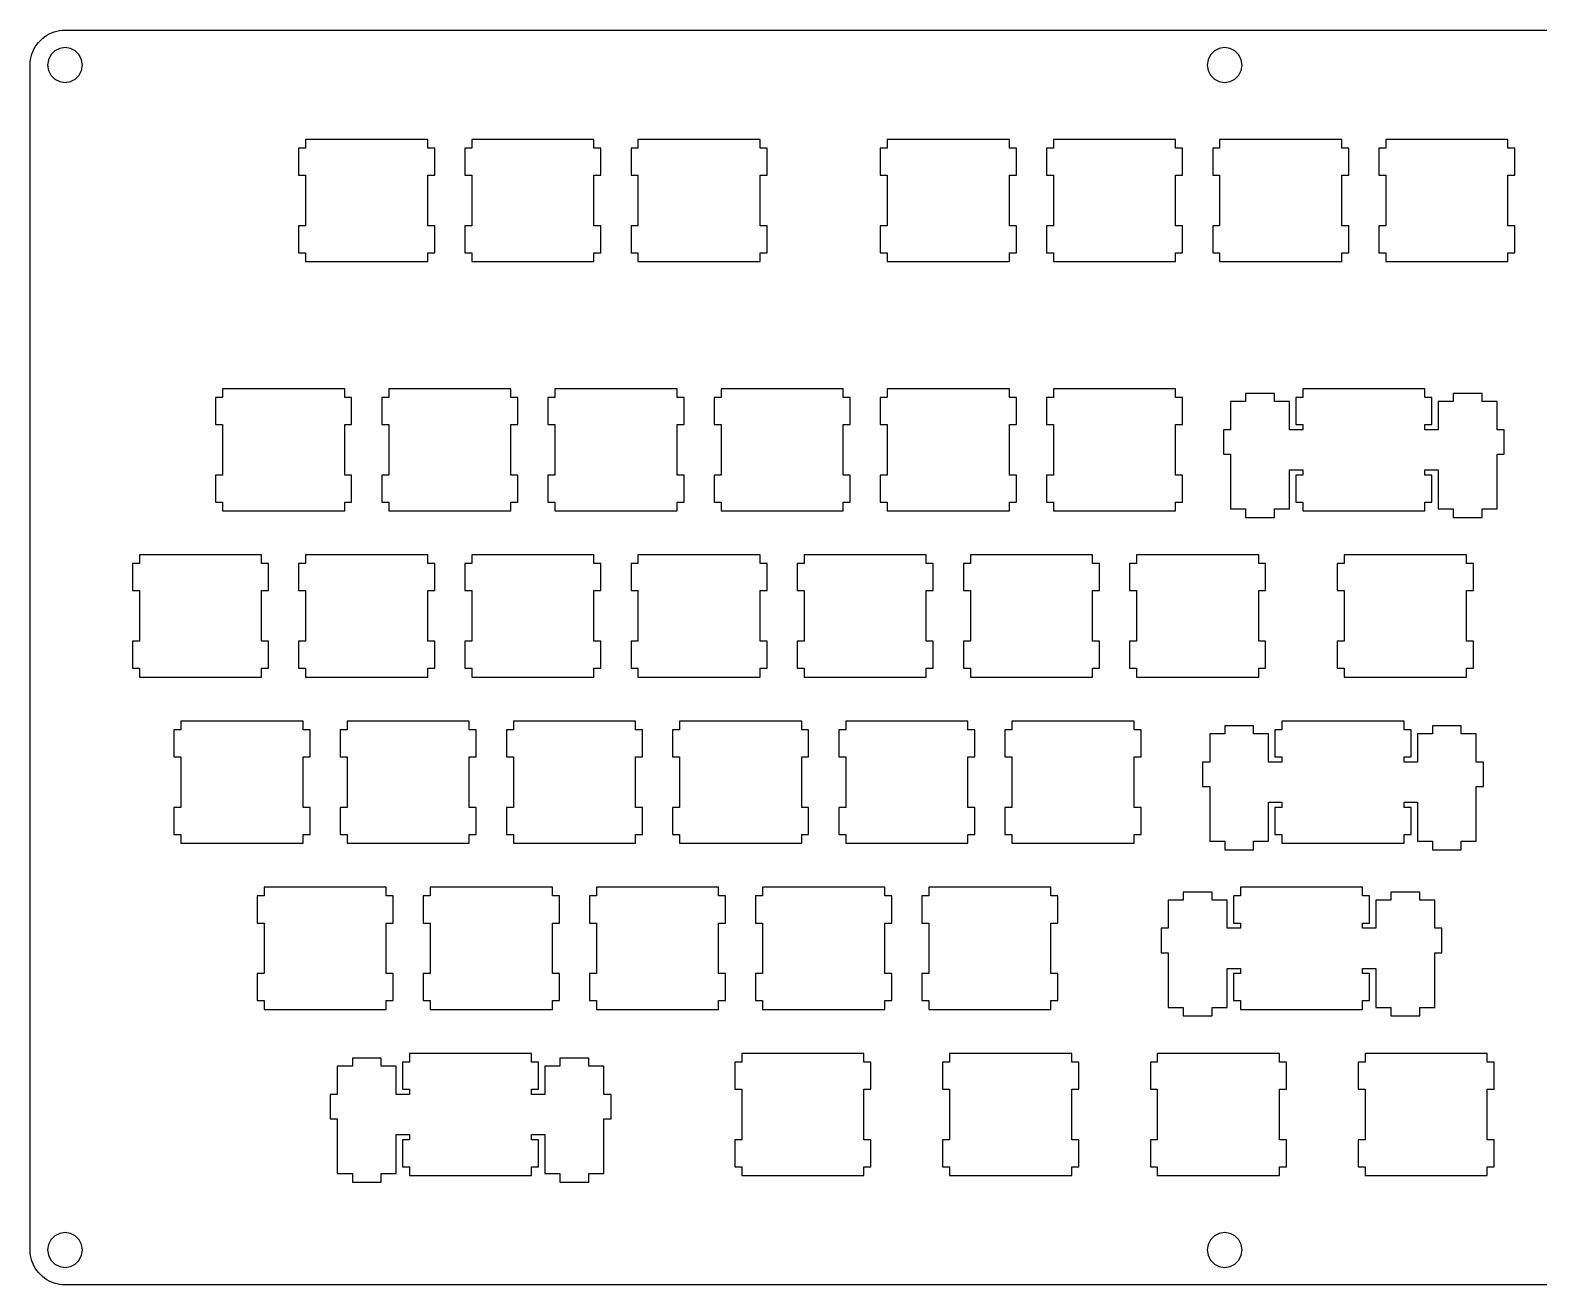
# Model space of a CAD drawing. Extents: x 0 to 274, y 0 to 144.
# Drawn here: x 0.1 to 173, y 0.4 to 144.2 of the extents above; entities that cross this region are included whole.
import ezdxf

# ---------------------------------------------------------------- set-up
doc = ezdxf.new("R2010")
doc.units = 0
doc.layers.get('0').update_dxf_attribs({"linetype": 'CONTINUOUS'})

msp = doc.modelspace()

# ---------------------------------------------------------------- linework, layer by layer
at = {"color": 0}
for p, q in [((1.74322, 143.427), (2.00504, 143.601)), ((2.00504, 143.601), (2.27928, 143.756)), ((2.27928, 143.756), (2.56453, 143.886)), ((2.56453, 143.886), (2.85805, 143.995)), ((2.85805, 143.995), (3.16122, 144.081)), ((3.16122, 144.081), (3.4699, 144.141)), ((3.4699, 144.141), (3.78135, 144.179)), ((3.78135, 144.179), (4.09554, 144.191)), ((4.09554, 144.191), (269.933, 144.191)), ((0.39963, 141.721), (0.53055, 142.007)), ((0.53055, 142.007), (0.68489, 142.281)), ((0.68489, 142.281), (0.85852, 142.543)), ((0.85852, 142.543), (1.05282, 142.788)), ((1.05282, 142.788), (1.26642, 143.02)), ((1.26642, 143.02), (1.49793, 143.233)), ((1.49793, 143.233), (1.74322, 143.427)), ((2.92006, 141.81), (2.47633, 141.366)), ((3.47679, 142.094), (2.92006, 141.81)), ((4.09554, 142.19), (3.47679, 142.094)), ((4.7129, 142.094), (4.09554, 142.19)), ((5.27099, 141.81), (4.7129, 142.094)), ((5.71334, 141.366), (5.27099, 141.81)), ((135.839, 141.81), (135.396, 141.366)), ((136.397, 142.094), (135.839, 141.81)), ((137.014, 142.19), (136.397, 142.094)), ((137.633, 142.094), (137.014, 142.19)), ((138.19, 141.81), (137.633, 142.094)), ((138.632, 141.366), (138.19, 141.81)), ((0.09508, 140.191), (0.10749, 140.505)), ((0.09508, 4.36425), (0.09508, 140.191)), ((0.10749, 140.505), (0.14469, 140.816)), ((0.14469, 140.816), (0.20533, 141.125)), ((0.20533, 141.125), (0.29077, 141.428)), ((0.29077, 141.428), (0.39963, 141.721)), ((2.19246, 140.809), (2.09462, 140.191)), ((2.09462, 140.191), (2.19246, 139.573)), ((2.47633, 141.366), (2.19246, 140.809)), ((5.99722, 140.809), (5.71334, 141.366)), ((6.09505, 140.191), (5.99722, 140.809)), ((5.99722, 139.573), (6.09505, 140.191)), ((135.112, 140.809), (135.015, 140.191)), ((135.015, 140.191), (135.112, 139.573)), ((135.396, 141.366), (135.112, 140.809)), ((138.916, 140.809), (138.632, 141.366)), ((139.015, 140.191), (138.916, 140.809)), ((138.916, 139.573), (139.015, 140.191)), ((2.19246, 139.573), (2.47633, 139.015)), ((2.47633, 139.015), (2.92006, 138.573)), ((2.92006, 138.573), (3.47679, 138.289)), ((4.7129, 138.289), (5.27099, 138.573)), ((5.27099, 138.573), (5.71334, 139.015)), ((5.71334, 139.015), (5.99722, 139.573)), ((135.112, 139.573), (135.396, 139.015)), ((135.396, 139.015), (135.839, 138.573)), ((135.839, 138.573), (136.397, 138.289)), ((137.633, 138.289), (138.19, 138.573)), ((138.19, 138.573), (138.632, 139.015)), ((138.632, 139.015), (138.916, 139.573)), ((3.47679, 138.289), (4.09554, 138.191)), ((4.09554, 138.191), (4.7129, 138.289)), ((136.397, 138.289), (137.014, 138.191)), ((137.014, 138.191), (137.633, 138.289)), ((31.6701, 131.666), (31.6701, 130.666)), ((45.671, 131.666), (31.6701, 131.666)), ((45.671, 130.666), (45.671, 131.666)), ((50.7199, 131.666), (50.7199, 130.666)), ((64.721, 131.666), (50.7199, 131.666)), ((64.721, 130.666), (64.721, 131.666)), ((69.7699, 131.666), (69.7699, 130.666)), ((83.771, 131.666), (69.7699, 131.666)), ((83.771, 130.666), (83.771, 131.666)), ((98.3449, 131.666), (98.3449, 130.666)), ((112.346, 131.666), (98.3449, 131.666)), ((112.346, 130.666), (112.346, 131.666)), ((117.395, 131.666), (117.395, 130.666)), ((131.396, 131.666), (117.395, 131.666)), ((131.396, 130.666), (131.396, 131.666)), ((136.445, 131.666), (136.445, 130.666)), ((150.446, 131.666), (136.445, 131.666)), ((150.446, 130.666), (150.446, 131.666)), ((155.495, 131.666), (155.495, 130.666)), ((169.496, 131.666), (155.495, 131.666)), ((169.496, 130.666), (169.496, 131.666)), ((31.6701, 130.666), (30.8708, 130.666)), ((30.8708, 130.666), (30.8708, 127.565)), ((46.4704, 130.666), (45.671, 130.666)), ((46.4704, 127.565), (46.4704, 130.666)), ((50.7199, 130.666), (49.9209, 130.666)), ((49.9209, 130.666), (49.9209, 127.565)), ((65.5204, 130.666), (64.721, 130.666)), ((65.5204, 127.565), (65.5204, 130.666)), ((69.7699, 130.666), (68.9709, 130.666)), ((68.9709, 130.666), (68.9709, 127.565)), ((84.5704, 130.666), (83.771, 130.666)), ((84.5704, 127.565), (84.5704, 130.666)), ((98.3449, 130.666), (97.5459, 130.666)), ((97.5459, 130.666), (97.5459, 127.565)), ((113.145, 130.666), (112.346, 130.666)), ((113.145, 127.565), (113.145, 130.666)), ((117.395, 130.666), (116.596, 130.666)), ((116.596, 130.666), (116.596, 127.565)), ((132.195, 130.666), (131.396, 130.666)), ((132.195, 127.565), (132.195, 130.666)), ((136.445, 130.666), (135.646, 130.666)), ((135.646, 130.666), (135.646, 127.565)), ((151.245, 130.666), (150.446, 130.666)), ((151.245, 127.565), (151.245, 130.666)), ((155.495, 130.666), (154.696, 130.666)), ((154.696, 130.666), (154.696, 127.565)), ((170.295, 130.666), (169.496, 130.666)), ((170.295, 127.565), (170.295, 130.666)), ((30.8708, 127.565), (31.6701, 127.565)), ((31.6701, 127.565), (31.6701, 121.766)), ((45.671, 121.766), (45.671, 127.565)), ((45.671, 127.565), (46.4704, 127.565)), ((49.9209, 127.565), (50.7199, 127.565)), ((50.7199, 127.565), (50.7199, 121.766)), ((64.721, 121.766), (64.721, 127.565)), ((64.721, 127.565), (65.5204, 127.565)), ((68.9709, 127.565), (69.7699, 127.565)), ((69.7699, 127.565), (69.7699, 121.766)), ((83.771, 121.766), (83.771, 127.565)), ((83.771, 127.565), (84.5704, 127.565)), ((97.5459, 127.565), (98.3449, 127.565)), ((98.3449, 127.565), (98.3449, 121.766)), ((112.346, 121.766), (112.346, 127.565)), ((112.346, 127.565), (113.145, 127.565)), ((116.596, 127.565), (117.395, 127.565)), ((117.395, 127.565), (117.395, 121.766)), ((131.396, 121.766), (131.396, 127.565)), ((131.396, 127.565), (132.195, 127.565)), ((135.646, 127.565), (136.445, 127.565)), ((136.445, 127.565), (136.445, 121.766)), ((150.446, 121.766), (150.446, 127.565)), ((150.446, 127.565), (151.245, 127.565)), ((154.696, 127.565), (155.495, 127.565)), ((155.495, 127.565), (155.495, 121.766)), ((169.496, 121.766), (169.496, 127.565)), ((169.496, 127.565), (170.295, 127.565)), ((31.6701, 121.766), (30.8708, 121.766)), ((30.8708, 121.766), (30.8708, 118.666)), ((46.4704, 121.766), (45.671, 121.766)), ((46.4704, 118.666), (46.4704, 121.766)), ((50.7199, 121.766), (49.9209, 121.766)), ((49.9209, 121.766), (49.9209, 118.666)), ((65.5204, 121.766), (64.721, 121.766)), ((65.5204, 118.666), (65.5204, 121.766)), ((69.7699, 121.766), (68.9709, 121.766)), ((68.9709, 121.766), (68.9709, 118.666)), ((84.5704, 121.766), (83.771, 121.766)), ((84.5704, 118.666), (84.5704, 121.766)), ((98.3449, 121.766), (97.5459, 121.766)), ((97.5459, 121.766), (97.5459, 118.666)), ((113.145, 121.766), (112.346, 121.766)), ((113.145, 118.666), (113.145, 121.766)), ((117.395, 121.766), (116.596, 121.766)), ((116.596, 121.766), (116.596, 118.666)), ((132.195, 121.766), (131.396, 121.766)), ((132.195, 118.666), (132.195, 121.766)), ((136.445, 121.766), (135.646, 121.766)), ((135.646, 121.766), (135.646, 118.666)), ((151.245, 121.766), (150.446, 121.766)), ((151.245, 118.666), (151.245, 121.766)), ((155.495, 121.766), (154.696, 121.766)), ((154.696, 121.766), (154.696, 118.666)), ((170.295, 121.766), (169.496, 121.766)), ((170.295, 118.666), (170.295, 121.766)), ((30.8708, 118.666), (31.6701, 118.666)), ((31.6701, 118.666), (31.6701, 117.665)), ((31.6701, 117.665), (45.671, 117.665)), ((45.671, 117.665), (45.671, 118.666)), ((45.671, 118.666), (46.4704, 118.666)), ((49.9209, 118.666), (50.7199, 118.666)), ((50.7199, 118.666), (50.7199, 117.665)), ((50.7199, 117.665), (64.721, 117.665)), ((64.721, 117.665), (64.721, 118.666)), ((64.721, 118.666), (65.5204, 118.666)), ((68.9709, 118.666), (69.7699, 118.666)), ((69.7699, 118.666), (69.7699, 117.665)), ((69.7699, 117.665), (83.771, 117.665)), ((83.771, 117.665), (83.771, 118.666)), ((83.771, 118.666), (84.5704, 118.666)), ((97.5459, 118.666), (98.3449, 118.666)), ((98.3449, 118.666), (98.3449, 117.665)), ((98.3449, 117.665), (112.346, 117.665)), ((112.346, 117.665), (112.346, 118.666)), ((112.346, 118.666), (113.145, 118.666)), ((116.596, 118.666), (117.395, 118.666)), ((117.395, 118.666), (117.395, 117.665)), ((117.395, 117.665), (131.396, 117.665)), ((131.396, 117.665), (131.396, 118.666)), ((131.396, 118.666), (132.195, 118.666)), ((135.646, 118.666), (136.445, 118.666)), ((136.445, 118.666), (136.445, 117.665)), ((136.445, 117.665), (150.446, 117.665)), ((150.446, 117.665), (150.446, 118.666)), ((150.446, 118.666), (151.245, 118.666)), ((154.696, 118.666), (155.495, 118.666)), ((155.495, 118.666), (155.495, 117.665)), ((155.495, 117.665), (169.496, 117.665)), ((169.496, 117.665), (169.496, 118.666)), ((169.496, 118.666), (170.295, 118.666)), ((22.1451, 102.091), (21.3444, 102.091)), ((21.3444, 102.091), (21.3444, 98.9901)), ((22.1451, 103.091), (22.1451, 102.091)), ((36.146, 103.091), (22.1451, 103.091)), ((36.146, 102.091), (36.146, 103.091)), ((36.9439, 102.091), (36.146, 102.091)), ((36.9439, 98.9901), (36.9439, 102.091)), ((41.1949, 102.091), (40.3959, 102.091)), ((40.3959, 102.091), (40.3959, 98.9901)), ((41.1949, 103.091), (41.1949, 102.091)), ((55.1946, 103.091), (41.1949, 103.091)), ((55.1946, 102.091), (55.1946, 103.091)), ((55.9939, 102.091), (55.1946, 102.091)), ((55.9939, 98.9901), (55.9939, 102.091)), ((60.2449, 102.091), (59.4445, 102.091)), ((59.4445, 102.091), (59.4445, 98.9901)), ((60.2449, 103.091), (60.2449, 102.091)), ((74.2446, 103.091), (60.2449, 103.091)), ((74.2446, 102.091), (74.2446, 103.091)), ((75.044, 102.091), (74.2446, 102.091)), ((75.044, 98.9901), (75.044, 102.091)), ((79.2949, 102.091), (78.4945, 102.091)), ((78.4945, 102.091), (78.4945, 98.9901)), ((79.2949, 103.091), (79.2949, 102.091)), ((93.2946, 103.091), (79.2949, 103.091)), ((93.2946, 102.091), (93.2946, 103.091)), ((94.0939, 102.091), (93.2946, 102.091)), ((94.0939, 98.9901), (94.0939, 102.091)), ((98.3449, 102.091), (97.5445, 102.091)), ((97.5445, 102.091), (97.5445, 98.9901)), ((98.3449, 103.091), (98.3449, 102.091)), ((112.345, 103.091), (98.3449, 103.091)), ((112.345, 102.091), (112.345, 103.091)), ((113.144, 102.091), (112.345, 102.091)), ((113.144, 98.9901), (113.144, 102.091)), ((117.395, 102.091), (116.594, 102.091)), ((116.594, 102.091), (116.594, 98.9901)), ((117.395, 103.091), (117.395, 102.091)), ((131.395, 103.091), (117.395, 103.091)), ((131.395, 102.091), (131.395, 103.091)), ((132.195, 102.091), (131.395, 102.091)), ((132.195, 98.9901), (132.195, 102.091)), ((142.721, 102.541), (139.42, 102.541)), ((139.42, 102.541), (139.42, 101.621)), ((142.721, 101.621), (142.721, 102.541)), ((145.97, 102.091), (145.171, 102.091)), ((145.171, 102.091), (145.171, 98.9901)), ((145.97, 103.091), (145.97, 102.091)), ((159.971, 103.091), (145.97, 103.091)), ((159.971, 102.091), (159.971, 103.091)), ((160.77, 102.091), (159.971, 102.091)), ((160.77, 98.9901), (160.77, 102.091)), ((166.521, 102.541), (163.22, 102.541)), ((163.22, 102.541), (163.22, 101.621)), ((166.521, 101.621), (166.521, 102.541)), ((139.42, 101.621), (137.695, 101.621)), ((137.695, 101.621), (137.695, 98.3904)), ((144.446, 101.621), (142.721, 101.621)), ((144.446, 98.3904), (144.446, 101.621)), ((163.22, 101.621), (161.495, 101.621)), ((161.495, 101.621), (161.495, 98.3904)), ((168.246, 101.621), (166.521, 101.621)), ((168.246, 98.3904), (168.246, 101.621)), ((21.3444, 98.9901), (22.1451, 98.9901)), ((22.1451, 98.9901), (22.1451, 93.1912)), ((36.146, 93.1912), (36.146, 98.9901)), ((36.146, 98.9901), (36.9439, 98.9901)), ((40.3959, 98.9901), (41.1949, 98.9901)), ((41.1949, 98.9901), (41.1949, 93.1912)), ((55.1946, 93.1912), (55.1946, 98.9901)), ((55.1946, 98.9901), (55.9939, 98.9901)), ((59.4445, 98.9901), (60.2449, 98.9901)), ((60.2449, 98.9901), (60.2449, 93.1912)), ((74.2446, 93.1912), (74.2446, 98.9901)), ((74.2446, 98.9901), (75.044, 98.9901)), ((78.4945, 98.9901), (79.2949, 98.9901)), ((79.2949, 98.9901), (79.2949, 93.1912)), ((93.2946, 93.1912), (93.2946, 98.9901)), ((93.2946, 98.9901), (94.0939, 98.9901)), ((97.5445, 98.9901), (98.3449, 98.9901)), ((98.3449, 98.9901), (98.3449, 93.1912)), ((112.345, 93.1912), (112.345, 98.9901)), ((112.345, 98.9901), (113.144, 98.9901)), ((116.594, 98.9901), (117.395, 98.9901)), ((117.395, 98.9901), (117.395, 93.1912)), ((131.395, 93.1912), (131.395, 98.9901)), ((131.395, 98.9901), (132.195, 98.9901)), ((145.171, 98.9901), (145.97, 98.9901)), ((145.97, 98.9901), (145.97, 98.3904)), ((159.971, 98.3904), (159.971, 98.9901)), ((159.971, 98.9901), (160.77, 98.9901)), ((137.695, 98.3904), (136.871, 98.3904)), ((136.871, 98.3904), (136.871, 95.5904)), ((145.97, 98.3904), (144.446, 98.3904)), ((161.495, 98.3904), (159.971, 98.3904)), ((169.07, 98.3904), (168.246, 98.3904)), ((169.07, 95.5904), (169.07, 98.3904)), ((136.871, 95.5904), (137.695, 95.5904)), ((137.695, 95.5904), (137.695, 89.3202)), ((168.246, 89.3202), (168.246, 95.5904)), ((168.246, 95.5904), (169.07, 95.5904)), ((144.446, 89.3202), (144.446, 93.7906)), ((144.446, 93.7906), (145.97, 93.7906)), ((145.97, 93.7906), (145.97, 93.1912)), ((159.971, 93.1912), (159.971, 93.7906)), ((159.971, 93.7906), (161.495, 93.7906)), ((161.495, 93.7906), (161.495, 89.3202)), ((22.1451, 93.1912), (21.3444, 93.1912)), ((21.3444, 93.1912), (21.3444, 90.0906)), ((36.9439, 93.1912), (36.146, 93.1912)), ((36.9439, 90.0906), (36.9439, 93.1912)), ((41.1949, 93.1912), (40.3959, 93.1912)), ((40.3959, 93.1912), (40.3959, 90.0906)), ((55.9939, 93.1912), (55.1946, 93.1912)), ((55.9939, 90.0906), (55.9939, 93.1912)), ((60.2449, 93.1912), (59.4445, 93.1912)), ((59.4445, 93.1912), (59.4445, 90.0906)), ((75.044, 93.1912), (74.2446, 93.1912)), ((75.044, 90.0906), (75.044, 93.1912)), ((79.2949, 93.1912), (78.4945, 93.1912)), ((78.4945, 93.1912), (78.4945, 90.0906)), ((94.0939, 93.1912), (93.2946, 93.1912)), ((94.0939, 90.0906), (94.0939, 93.1912)), ((98.3449, 93.1912), (97.5445, 93.1912)), ((97.5445, 93.1912), (97.5445, 90.0906)), ((113.144, 93.1912), (112.345, 93.1912)), ((113.144, 90.0906), (113.144, 93.1912)), ((117.395, 93.1912), (116.594, 93.1912)), ((116.594, 93.1912), (116.594, 90.0906)), ((132.195, 93.1912), (131.395, 93.1912)), ((132.195, 90.0906), (132.195, 93.1912)), ((145.97, 93.1912), (145.171, 93.1912)), ((145.171, 93.1912), (145.171, 90.0906)), ((160.77, 93.1912), (159.971, 93.1912)), ((160.77, 90.0906), (160.77, 93.1912)), ((21.3444, 90.0906), (22.1451, 90.0906)), ((22.1451, 90.0906), (22.1451, 89.0901)), ((36.146, 89.0901), (36.146, 90.0906)), ((36.146, 90.0906), (36.9439, 90.0906)), ((40.3959, 90.0906), (41.1949, 90.0906)), ((41.1949, 90.0906), (41.1949, 89.0901)), ((55.1946, 89.0901), (55.1946, 90.0906)), ((55.1946, 90.0906), (55.9939, 90.0906)), ((59.4445, 90.0906), (60.2449, 90.0906)), ((60.2449, 90.0906), (60.2449, 89.0901)), ((74.2446, 89.0901), (74.2446, 90.0906)), ((74.2446, 90.0906), (75.044, 90.0906)), ((78.4945, 90.0906), (79.2949, 90.0906)), ((79.2949, 90.0906), (79.2949, 89.0901)), ((93.2946, 89.0901), (93.2946, 90.0906)), ((93.2946, 90.0906), (94.0939, 90.0906)), ((97.5445, 90.0906), (98.3449, 90.0906)), ((98.3449, 90.0906), (98.3449, 89.0901)), ((112.345, 89.0901), (112.345, 90.0906)), ((112.345, 90.0906), (113.144, 90.0906)), ((116.594, 90.0906), (117.395, 90.0906)), ((117.395, 90.0906), (117.395, 89.0901)), ((131.395, 89.0901), (131.395, 90.0906)), ((131.395, 90.0906), (132.195, 90.0906)), ((145.171, 90.0906), (145.97, 90.0906)), ((145.97, 90.0906), (145.97, 89.0901)), ((159.971, 89.0901), (159.971, 90.0906)), ((159.971, 90.0906), (160.77, 90.0906)), ((22.1451, 89.0901), (36.146, 89.0901)), ((41.1949, 89.0901), (55.1946, 89.0901)), ((60.2449, 89.0901), (74.2446, 89.0901)), ((79.2949, 89.0901), (93.2946, 89.0901)), ((98.3449, 89.0901), (112.345, 89.0901)), ((117.395, 89.0901), (131.395, 89.0901)), ((137.695, 89.3202), (139.42, 89.3202)), ((139.42, 89.3202), (139.42, 88.3405)), ((139.42, 88.3405), (142.721, 88.3405)), ((142.721, 88.3405), (142.721, 89.3202)), ((142.721, 89.3202), (144.446, 89.3202)), ((145.97, 89.0901), (159.971, 89.0901)), ((161.495, 89.3202), (163.22, 89.3202)), ((163.22, 89.3202), (163.22, 88.3405)), ((163.22, 88.3405), (166.521, 88.3405)), ((166.521, 88.3405), (166.521, 89.3202)), ((166.521, 89.3202), (168.246, 89.3202)), ((12.6201, 83.0407), (11.8194, 83.0407)), ((11.8194, 83.0407), (11.8194, 79.9402)), ((12.6201, 84.0412), (12.6201, 83.0407)), ((26.6209, 84.0412), (12.6201, 84.0412)), ((26.6209, 83.0407), (26.6209, 84.0412)), ((27.4188, 83.0407), (26.6209, 83.0407)), ((27.4188, 79.9402), (27.4188, 83.0407)), ((31.6701, 83.0407), (30.8708, 83.0407)), ((30.8708, 83.0407), (30.8708, 79.9402)), ((31.6701, 84.0412), (31.6701, 83.0407)), ((45.671, 84.0412), (31.6701, 84.0412)), ((45.671, 83.0407), (45.671, 84.0412)), ((46.4704, 83.0407), (45.671, 83.0407)), ((46.4704, 79.9402), (46.4704, 83.0407)), ((50.7199, 83.0407), (49.9209, 83.0407)), ((49.9209, 83.0407), (49.9209, 79.9402)), ((50.7199, 84.0412), (50.7199, 83.0407)), ((64.721, 84.0412), (50.7199, 84.0412)), ((64.721, 83.0407), (64.721, 84.0412)), ((65.5204, 83.0407), (64.721, 83.0407)), ((65.5204, 79.9402), (65.5204, 83.0407)), ((69.7699, 83.0407), (68.9709, 83.0407)), ((68.9709, 83.0407), (68.9709, 79.9402)), ((69.7699, 84.0412), (69.7699, 83.0407)), ((83.771, 84.0412), (69.7699, 84.0412)), ((83.771, 83.0407), (83.771, 84.0412)), ((84.5704, 83.0407), (83.771, 83.0407)), ((84.5704, 79.9402), (84.5704, 83.0407)), ((88.8199, 83.0407), (88.0209, 83.0407)), ((88.0209, 83.0407), (88.0209, 79.9402)), ((88.8199, 84.0412), (88.8199, 83.0407)), ((102.821, 84.0412), (88.8199, 84.0412)), ((102.821, 83.0407), (102.821, 84.0412)), ((103.619, 83.0407), (102.821, 83.0407)), ((103.619, 79.9402), (103.619, 83.0407)), ((107.87, 83.0407), (107.071, 83.0407)), ((107.071, 83.0407), (107.071, 79.9402)), ((107.87, 84.0412), (107.87, 83.0407)), ((121.87, 84.0412), (107.87, 84.0412)), ((121.87, 83.0407), (121.87, 84.0412)), ((122.669, 83.0407), (121.87, 83.0407)), ((122.669, 79.9402), (122.669, 83.0407)), ((126.92, 83.0407), (126.119, 83.0407)), ((126.119, 83.0407), (126.119, 79.9402)), ((126.92, 84.0412), (126.92, 83.0407)), ((140.921, 84.0412), (126.92, 84.0412)), ((140.921, 83.0407), (140.921, 84.0412)), ((141.72, 83.0407), (140.921, 83.0407)), ((141.72, 79.9402), (141.72, 83.0407)), ((150.732, 83.0407), (149.932, 83.0407)), ((149.932, 83.0407), (149.932, 79.9402)), ((150.732, 84.0412), (150.732, 83.0407)), ((164.732, 84.0412), (150.732, 84.0412)), ((164.732, 83.0407), (164.732, 84.0412)), ((165.533, 83.0407), (164.732, 83.0407)), ((165.533, 79.9402), (165.533, 83.0407)), ((11.8194, 79.9402), (12.6201, 79.9402)), ((12.6201, 79.9402), (12.6201, 74.1412)), ((26.6209, 74.1412), (26.6209, 79.9402)), ((26.6209, 79.9402), (27.4188, 79.9402)), ((30.8708, 79.9402), (31.6701, 79.9402)), ((31.6701, 79.9402), (31.6701, 74.1412)), ((45.671, 74.1412), (45.671, 79.9402)), ((45.671, 79.9402), (46.4704, 79.9402)), ((49.9209, 79.9402), (50.7199, 79.9402)), ((50.7199, 79.9402), (50.7199, 74.1412)), ((64.721, 74.1412), (64.721, 79.9402)), ((64.721, 79.9402), (65.5204, 79.9402)), ((68.9709, 79.9402), (69.7699, 79.9402)), ((69.7699, 79.9402), (69.7699, 74.1412)), ((83.771, 74.1412), (83.771, 79.9402)), ((83.771, 79.9402), (84.5704, 79.9402)), ((88.0209, 79.9402), (88.8199, 79.9402)), ((88.8199, 79.9402), (88.8199, 74.1412)), ((102.821, 74.1412), (102.821, 79.9402)), ((102.821, 79.9402), (103.619, 79.9402)), ((107.071, 79.9402), (107.87, 79.9402)), ((107.87, 79.9402), (107.87, 74.1412)), ((121.87, 74.1412), (121.87, 79.9402)), ((121.87, 79.9402), (122.669, 79.9402)), ((126.119, 79.9402), (126.92, 79.9402)), ((126.92, 79.9402), (126.92, 74.1412)), ((140.921, 74.1412), (140.921, 79.9402)), ((140.921, 79.9402), (141.72, 79.9402)), ((149.932, 79.9402), (150.732, 79.9402)), ((150.732, 79.9402), (150.732, 74.1412)), ((164.732, 74.1412), (164.732, 79.9402)), ((164.732, 79.9402), (165.533, 79.9402)), ((12.6201, 74.1412), (11.8194, 74.1412)), ((11.8194, 74.1412), (11.8194, 71.0406)), ((27.4188, 74.1412), (26.6209, 74.1412)), ((27.4188, 71.0406), (27.4188, 74.1412)), ((31.6701, 74.1412), (30.8708, 74.1412)), ((30.8708, 74.1412), (30.8708, 71.0406)), ((46.4704, 74.1412), (45.671, 74.1412)), ((46.4704, 71.0406), (46.4704, 74.1412)), ((50.7199, 74.1412), (49.9209, 74.1412)), ((49.9209, 74.1412), (49.9209, 71.0406)), ((65.5204, 74.1412), (64.721, 74.1412)), ((65.5204, 71.0406), (65.5204, 74.1412)), ((69.7699, 74.1412), (68.9709, 74.1412)), ((68.9709, 74.1412), (68.9709, 71.0406)), ((84.5704, 74.1412), (83.771, 74.1412)), ((84.5704, 71.0406), (84.5704, 74.1412)), ((88.8199, 74.1412), (88.0209, 74.1412)), ((88.0209, 74.1412), (88.0209, 71.0406)), ((103.619, 74.1412), (102.821, 74.1412)), ((103.619, 71.0406), (103.619, 74.1412)), ((107.87, 74.1412), (107.071, 74.1412)), ((107.071, 74.1412), (107.071, 71.0406)), ((122.669, 74.1412), (121.87, 74.1412)), ((122.669, 71.0406), (122.669, 74.1412)), ((126.92, 74.1412), (126.119, 74.1412)), ((126.119, 74.1412), (126.119, 71.0406)), ((141.72, 74.1412), (140.921, 74.1412)), ((141.72, 71.0406), (141.72, 74.1412)), ((150.732, 74.1412), (149.932, 74.1412)), ((149.932, 74.1412), (149.932, 71.0406)), ((165.533, 74.1412), (164.732, 74.1412)), ((165.533, 71.0406), (165.533, 74.1412)), ((11.8194, 71.0406), (12.6201, 71.0406)), ((12.6201, 71.0406), (12.6201, 70.0401)), ((26.6209, 70.0401), (26.6209, 71.0406)), ((26.6209, 71.0406), (27.4188, 71.0406)), ((30.8708, 71.0406), (31.6701, 71.0406)), ((31.6701, 71.0406), (31.6701, 70.0401)), ((45.671, 70.0401), (45.671, 71.0406)), ((45.671, 71.0406), (46.4704, 71.0406)), ((49.9209, 71.0406), (50.7199, 71.0406)), ((50.7199, 71.0406), (50.7199, 70.0401)), ((64.721, 70.0401), (64.721, 71.0406)), ((64.721, 71.0406), (65.5204, 71.0406)), ((68.9709, 71.0406), (69.7699, 71.0406)), ((69.7699, 71.0406), (69.7699, 70.0401)), ((83.771, 70.0401), (83.771, 71.0406)), ((83.771, 71.0406), (84.5704, 71.0406)), ((88.0209, 71.0406), (88.8199, 71.0406)), ((88.8199, 71.0406), (88.8199, 70.0401)), ((102.821, 70.0401), (102.821, 71.0406)), ((102.821, 71.0406), (103.619, 71.0406)), ((107.071, 71.0406), (107.87, 71.0406)), ((107.87, 71.0406), (107.87, 70.0401)), ((121.87, 70.0401), (121.87, 71.0406)), ((121.87, 71.0406), (122.669, 71.0406)), ((126.119, 71.0406), (126.92, 71.0406)), ((126.92, 71.0406), (126.92, 70.0401)), ((140.921, 70.0401), (140.921, 71.0406)), ((140.921, 71.0406), (141.72, 71.0406)), ((149.932, 71.0406), (150.732, 71.0406)), ((150.732, 71.0406), (150.732, 70.0401)), ((164.732, 70.0401), (164.732, 71.0406)), ((164.732, 71.0406), (165.533, 71.0406)), ((12.6201, 70.0401), (26.6209, 70.0401)), ((31.6701, 70.0401), (45.671, 70.0401)), ((50.7199, 70.0401), (64.721, 70.0401)), ((69.7699, 70.0401), (83.771, 70.0401)), ((88.8199, 70.0401), (102.821, 70.0401)), ((107.87, 70.0401), (121.87, 70.0401)), ((126.92, 70.0401), (140.921, 70.0401)), ((150.732, 70.0401), (164.732, 70.0401)), ((17.3826, 63.9907), (16.5819, 63.9907)), ((16.5819, 63.9907), (16.5819, 60.8902)), ((17.3826, 64.9912), (17.3826, 63.9907)), ((31.3821, 64.9912), (17.3826, 64.9912)), ((31.3821, 63.9907), (31.3821, 64.9912)), ((32.1827, 63.9907), (31.3821, 63.9907)), ((32.1827, 60.8902), (32.1827, 63.9907)), ((36.4324, 63.9907), (35.632, 63.9907)), ((35.632, 63.9907), (35.632, 60.8902)), ((36.4324, 64.9912), (36.4324, 63.9907)), ((50.4321, 64.9912), (36.4324, 64.9912)), ((50.4321, 63.9907), (50.4321, 64.9912)), ((51.2329, 63.9907), (50.4321, 63.9907)), ((51.2329, 60.8902), (51.2329, 63.9907)), ((55.4824, 63.9907), (54.682, 63.9907)), ((54.682, 63.9907), (54.682, 60.8902)), ((55.4824, 64.9912), (55.4824, 63.9907)), ((69.4821, 64.9912), (55.4824, 64.9912)), ((69.4821, 63.9907), (69.4821, 64.9912)), ((70.2829, 63.9907), (69.4821, 63.9907)), ((70.2829, 60.8902), (70.2829, 63.9907)), ((74.5324, 63.9907), (73.732, 63.9907)), ((73.732, 63.9907), (73.732, 60.8902)), ((74.5324, 64.9912), (74.5324, 63.9907)), ((88.5321, 64.9912), (74.5324, 64.9912)), ((88.5321, 63.9907), (88.5321, 64.9912)), ((89.3329, 63.9907), (88.5321, 63.9907)), ((89.3329, 60.8902), (89.3329, 63.9907)), ((93.5824, 63.9907), (92.782, 63.9907)), ((92.782, 63.9907), (92.782, 60.8902)), ((93.5824, 64.9912), (93.5824, 63.9907)), ((107.582, 64.9912), (93.5824, 64.9912)), ((107.582, 63.9907), (107.582, 64.9912)), ((108.383, 63.9907), (107.582, 63.9907)), ((108.383, 60.8902), (108.383, 63.9907)), ((112.632, 63.9907), (111.832, 63.9907)), ((111.832, 63.9907), (111.832, 60.8902)), ((112.632, 64.9912), (112.632, 63.9907)), ((126.632, 64.9912), (112.632, 64.9912)), ((126.632, 63.9907), (126.632, 64.9912)), ((127.433, 63.9907), (126.632, 63.9907)), ((127.433, 60.8902), (127.433, 63.9907)), ((140.338, 64.4412), (137.039, 64.4412)), ((137.039, 64.4412), (137.039, 63.5208)), ((140.338, 63.5208), (140.338, 64.4412)), ((143.589, 63.9907), (142.788, 63.9907)), ((142.788, 63.9907), (142.788, 60.8902)), ((143.589, 64.9912), (143.589, 63.9907)), ((157.588, 64.9912), (143.589, 64.9912)), ((157.588, 63.9907), (157.588, 64.9912)), ((158.389, 63.9907), (157.588, 63.9907)), ((158.389, 60.8902), (158.389, 63.9907)), ((164.138, 64.4412), (160.839, 64.4412)), ((160.839, 64.4412), (160.839, 63.5208)), ((164.138, 63.5208), (164.138, 64.4412)), ((137.039, 63.5208), (135.314, 63.5208)), ((135.314, 63.5208), (135.314, 60.2904)), ((142.063, 63.5208), (140.338, 63.5208)), ((142.063, 60.2904), (142.063, 63.5208)), ((160.839, 63.5208), (159.114, 63.5208)), ((159.114, 63.5208), (159.114, 60.2904)), ((165.863, 63.5208), (164.138, 63.5208)), ((165.863, 60.2904), (165.863, 63.5208)), ((16.5819, 60.8902), (17.3826, 60.8902)), ((17.3826, 60.8902), (17.3826, 55.0912)), ((31.3821, 55.0912), (31.3821, 60.8902)), ((31.3821, 60.8902), (32.1827, 60.8902)), ((35.632, 60.8902), (36.4324, 60.8902)), ((36.4324, 60.8902), (36.4324, 55.0912)), ((50.4321, 55.0912), (50.4321, 60.8902)), ((50.4321, 60.8902), (51.2329, 60.8902)), ((54.682, 60.8902), (55.4824, 60.8902)), ((55.4824, 60.8902), (55.4824, 55.0912)), ((69.4821, 55.0912), (69.4821, 60.8902)), ((69.4821, 60.8902), (70.2829, 60.8902)), ((73.732, 60.8902), (74.5324, 60.8902)), ((74.5324, 60.8902), (74.5324, 55.0912)), ((88.5321, 55.0912), (88.5321, 60.8902)), ((88.5321, 60.8902), (89.3329, 60.8902)), ((92.782, 60.8902), (93.5824, 60.8902)), ((93.5824, 60.8902), (93.5824, 55.0912)), ((107.582, 55.0912), (107.582, 60.8902)), ((107.582, 60.8902), (108.383, 60.8902)), ((111.832, 60.8902), (112.632, 60.8902)), ((112.632, 60.8902), (112.632, 55.0912)), ((126.632, 55.0912), (126.632, 60.8902)), ((126.632, 60.8902), (127.433, 60.8902)), ((142.788, 60.8902), (143.589, 60.8902)), ((143.589, 60.8902), (143.589, 60.2904)), ((157.588, 60.2904), (157.588, 60.8902)), ((157.588, 60.8902), (158.389, 60.8902)), ((135.314, 60.2904), (134.488, 60.2904)), ((134.488, 60.2904), (134.488, 57.4904)), ((143.589, 60.2904), (142.063, 60.2904)), ((159.114, 60.2904), (157.588, 60.2904)), ((166.689, 60.2904), (165.863, 60.2904)), ((166.689, 57.4904), (166.689, 60.2904)), ((134.488, 57.4904), (135.314, 57.4904)), ((135.314, 57.4904), (135.314, 51.2202)), ((165.863, 51.2202), (165.863, 57.4904)), ((165.863, 57.4904), (166.689, 57.4904)), ((142.063, 51.2202), (142.063, 55.6906)), ((142.063, 55.6906), (143.589, 55.6906)), ((143.589, 55.6906), (143.589, 55.0912)), ((157.588, 55.0912), (157.588, 55.6906)), ((157.588, 55.6906), (159.114, 55.6906)), ((159.114, 55.6906), (159.114, 51.2202)), ((17.3826, 55.0912), (16.5819, 55.0912)), ((16.5819, 55.0912), (16.5819, 51.9906)), ((32.1827, 55.0912), (31.3821, 55.0912)), ((32.1827, 51.9906), (32.1827, 55.0912)), ((36.4324, 55.0912), (35.632, 55.0912)), ((35.632, 55.0912), (35.632, 51.9906)), ((51.2329, 55.0912), (50.4321, 55.0912)), ((51.2329, 51.9906), (51.2329, 55.0912)), ((55.4824, 55.0912), (54.682, 55.0912)), ((54.682, 55.0912), (54.682, 51.9906)), ((70.2829, 55.0912), (69.4821, 55.0912)), ((70.2829, 51.9906), (70.2829, 55.0912)), ((74.5324, 55.0912), (73.732, 55.0912)), ((73.732, 55.0912), (73.732, 51.9906)), ((89.3329, 55.0912), (88.5321, 55.0912)), ((89.3329, 51.9906), (89.3329, 55.0912)), ((93.5824, 55.0912), (92.782, 55.0912)), ((92.782, 55.0912), (92.782, 51.9906)), ((108.383, 55.0912), (107.582, 55.0912)), ((108.383, 51.9906), (108.383, 55.0912)), ((112.632, 55.0912), (111.832, 55.0912)), ((111.832, 55.0912), (111.832, 51.9906)), ((127.433, 55.0912), (126.632, 55.0912)), ((127.433, 51.9906), (127.433, 55.0912)), ((143.589, 55.0912), (142.788, 55.0912)), ((142.788, 55.0912), (142.788, 51.9906)), ((158.389, 55.0912), (157.588, 55.0912)), ((158.389, 51.9906), (158.389, 55.0912)), ((16.5819, 51.9906), (17.3826, 51.9906)), ((17.3826, 51.9906), (17.3826, 50.9901)), ((31.3821, 50.9901), (31.3821, 51.9906)), ((31.3821, 51.9906), (32.1827, 51.9906)), ((35.632, 51.9906), (36.4324, 51.9906)), ((36.4324, 51.9906), (36.4324, 50.9901)), ((50.4321, 50.9901), (50.4321, 51.9906)), ((50.4321, 51.9906), (51.2329, 51.9906)), ((54.682, 51.9906), (55.4824, 51.9906)), ((55.4824, 51.9906), (55.4824, 50.9901)), ((69.4821, 50.9901), (69.4821, 51.9906)), ((69.4821, 51.9906), (70.2829, 51.9906)), ((73.732, 51.9906), (74.5324, 51.9906)), ((74.5324, 51.9906), (74.5324, 50.9901)), ((88.5321, 50.9901), (88.5321, 51.9906)), ((88.5321, 51.9906), (89.3329, 51.9906)), ((92.782, 51.9906), (93.5824, 51.9906)), ((93.5824, 51.9906), (93.5824, 50.9901)), ((107.582, 50.9901), (107.582, 51.9906)), ((107.582, 51.9906), (108.383, 51.9906)), ((111.832, 51.9906), (112.632, 51.9906)), ((112.632, 51.9906), (112.632, 50.9901)), ((126.632, 50.9901), (126.632, 51.9906)), ((126.632, 51.9906), (127.433, 51.9906)), ((142.788, 51.9906), (143.589, 51.9906)), ((143.589, 51.9906), (143.589, 50.9901)), ((157.588, 50.9901), (157.588, 51.9906)), ((157.588, 51.9906), (158.389, 51.9906)), ((17.3826, 50.9901), (31.3821, 50.9901)), ((36.4324, 50.9901), (50.4321, 50.9901)), ((55.4824, 50.9901), (69.4821, 50.9901)), ((74.5324, 50.9901), (88.5321, 50.9901)), ((93.5824, 50.9901), (107.582, 50.9901)), ((112.632, 50.9901), (126.632, 50.9901)), ((135.314, 51.2202), (137.039, 51.2202)), ((137.039, 51.2202), (137.039, 50.2405)), ((137.039, 50.2405), (140.338, 50.2405)), ((140.338, 50.2405), (140.338, 51.2202)), ((140.338, 51.2202), (142.063, 51.2202)), ((143.589, 50.9901), (157.588, 50.9901)), ((159.114, 51.2202), (160.839, 51.2202)), ((160.839, 51.2202), (160.839, 50.2405)), ((160.839, 50.2405), (164.138, 50.2405)), ((164.138, 50.2405), (164.138, 51.2202)), ((164.138, 51.2202), (165.863, 51.2202)), ((26.9076, 45.9412), (26.9076, 44.9407)), ((40.9071, 45.9412), (26.9076, 45.9412)), ((40.9071, 44.9407), (40.9071, 45.9412)), ((45.9574, 45.9412), (45.9574, 44.9407)), ((59.9571, 45.9412), (45.9574, 45.9412)), ((59.9571, 44.9407), (59.9571, 45.9412)), ((65.0074, 45.9412), (65.0074, 44.9407)), ((79.0071, 45.9412), (65.0074, 45.9412)), ((79.0071, 44.9407), (79.0071, 45.9412)), ((84.0574, 45.9412), (84.0574, 44.9407)), ((98.0571, 45.9412), (84.0574, 45.9412)), ((98.0571, 44.9407), (98.0571, 45.9412)), ((103.107, 45.9412), (103.107, 44.9407)), ((117.107, 45.9412), (103.107, 45.9412)), ((117.107, 44.9407), (117.107, 45.9412)), ((135.577, 45.3912), (132.276, 45.3912)), ((132.276, 45.3912), (132.276, 44.4708)), ((135.577, 44.4708), (135.577, 45.3912)), ((138.826, 45.9412), (138.826, 44.9407)), ((152.826, 45.9412), (138.826, 45.9412)), ((152.826, 44.9407), (152.826, 45.9412)), ((159.377, 45.3912), (156.077, 45.3912)), ((156.077, 45.3912), (156.077, 44.4708)), ((159.377, 44.4708), (159.377, 45.3912)), ((26.9076, 44.9407), (26.1069, 44.9407)), ((26.1069, 44.9407), (26.1069, 41.8401)), ((41.7079, 44.9407), (40.9071, 44.9407)), ((41.7079, 41.8401), (41.7079, 44.9407)), ((45.9574, 44.9407), (45.157, 44.9407)), ((45.157, 44.9407), (45.157, 41.8401)), ((60.7579, 44.9407), (59.9571, 44.9407)), ((60.7579, 41.8401), (60.7579, 44.9407)), ((65.0074, 44.9407), (64.207, 44.9407)), ((64.207, 44.9407), (64.207, 41.8401)), ((79.8079, 44.9407), (79.0071, 44.9407)), ((79.8079, 41.8401), (79.8079, 44.9407)), ((84.0574, 44.9407), (83.257, 44.9407)), ((83.257, 44.9407), (83.257, 41.8401)), ((98.8579, 44.9407), (98.0571, 44.9407)), ((98.8579, 41.8401), (98.8579, 44.9407)), ((103.107, 44.9407), (102.307, 44.9407)), ((102.307, 44.9407), (102.307, 41.8401)), ((117.908, 44.9407), (117.107, 44.9407)), ((117.908, 41.8401), (117.908, 44.9407)), ((132.276, 44.4708), (130.551, 44.4708)), ((130.551, 44.4708), (130.551, 41.2404)), ((137.301, 44.4708), (135.577, 44.4708)), ((137.301, 41.2404), (137.301, 44.4708)), ((138.826, 44.9407), (138.027, 44.9407)), ((138.027, 44.9407), (138.027, 41.8401)), ((153.627, 44.9407), (152.826, 44.9407)), ((153.627, 41.8401), (153.627, 44.9407)), ((156.077, 44.4708), (154.351, 44.4708)), ((154.351, 44.4708), (154.351, 41.2404)), ((161.101, 44.4708), (159.377, 44.4708)), ((161.101, 41.2404), (161.101, 44.4708)), ((26.1069, 41.8401), (26.9076, 41.8401)), ((26.9076, 41.8401), (26.9076, 36.0412)), ((40.9071, 36.0412), (40.9071, 41.8401)), ((40.9071, 41.8401), (41.7079, 41.8401)), ((45.157, 41.8401), (45.9574, 41.8401)), ((45.9574, 41.8401), (45.9574, 36.0412)), ((59.9571, 36.0412), (59.9571, 41.8401)), ((59.9571, 41.8401), (60.7579, 41.8401)), ((64.207, 41.8401), (65.0074, 41.8401)), ((65.0074, 41.8401), (65.0074, 36.0412)), ((79.0071, 36.0412), (79.0071, 41.8401)), ((79.0071, 41.8401), (79.8079, 41.8401)), ((83.257, 41.8401), (84.0574, 41.8401)), ((84.0574, 41.8401), (84.0574, 36.0412)), ((98.0571, 36.0412), (98.0571, 41.8401)), ((98.0571, 41.8401), (98.8579, 41.8401)), ((102.307, 41.8401), (103.107, 41.8401)), ((103.107, 41.8401), (103.107, 36.0412)), ((117.107, 36.0412), (117.107, 41.8401)), ((117.107, 41.8401), (117.908, 41.8401)), ((138.027, 41.8401), (138.826, 41.8401)), ((138.826, 41.8401), (138.826, 41.2404)), ((152.826, 41.2404), (152.826, 41.8401)), ((152.826, 41.8401), (153.627, 41.8401)), ((130.551, 41.2404), (129.727, 41.2404)), ((129.727, 41.2404), (129.727, 38.4404)), ((138.826, 41.2404), (137.301, 41.2404)), ((154.351, 41.2404), (152.826, 41.2404)), ((161.926, 41.2404), (161.101, 41.2404)), ((161.926, 38.4404), (161.926, 41.2404)), ((129.727, 38.4404), (130.551, 38.4404)), ((130.551, 38.4404), (130.551, 32.1703)), ((161.101, 32.1703), (161.101, 38.4404)), ((161.101, 38.4404), (161.926, 38.4404)), ((137.301, 32.1703), (137.301, 36.6406)), ((137.301, 36.6406), (138.826, 36.6406)), ((138.826, 36.6406), (138.826, 36.0412)), ((152.826, 36.0412), (152.826, 36.6406)), ((152.826, 36.6406), (154.351, 36.6406)), ((154.351, 36.6406), (154.351, 32.1703)), ((26.9076, 36.0412), (26.1069, 36.0412)), ((26.1069, 36.0412), (26.1069, 32.9406)), ((41.7079, 36.0412), (40.9071, 36.0412)), ((41.7079, 32.9406), (41.7079, 36.0412)), ((45.9574, 36.0412), (45.157, 36.0412)), ((45.157, 36.0412), (45.157, 32.9406)), ((60.7579, 36.0412), (59.9571, 36.0412)), ((60.7579, 32.9406), (60.7579, 36.0412)), ((65.0074, 36.0412), (64.207, 36.0412)), ((64.207, 36.0412), (64.207, 32.9406)), ((79.8079, 36.0412), (79.0071, 36.0412)), ((79.8079, 32.9406), (79.8079, 36.0412)), ((84.0574, 36.0412), (83.257, 36.0412)), ((83.257, 36.0412), (83.257, 32.9406)), ((98.8579, 36.0412), (98.0571, 36.0412)), ((98.8579, 32.9406), (98.8579, 36.0412)), ((103.107, 36.0412), (102.307, 36.0412)), ((102.307, 36.0412), (102.307, 32.9406)), ((117.908, 36.0412), (117.107, 36.0412)), ((117.908, 32.9406), (117.908, 36.0412)), ((138.826, 36.0412), (138.027, 36.0412)), ((138.027, 36.0412), (138.027, 32.9406)), ((153.627, 36.0412), (152.826, 36.0412)), ((153.627, 32.9406), (153.627, 36.0412)), ((26.1069, 32.9406), (26.9076, 32.9406)), ((26.9076, 32.9406), (26.9076, 31.9402)), ((40.9071, 31.9402), (40.9071, 32.9406)), ((40.9071, 32.9406), (41.7079, 32.9406)), ((45.157, 32.9406), (45.9574, 32.9406)), ((45.9574, 32.9406), (45.9574, 31.9402)), ((59.9571, 31.9402), (59.9571, 32.9406)), ((59.9571, 32.9406), (60.7579, 32.9406)), ((64.207, 32.9406), (65.0074, 32.9406)), ((65.0074, 32.9406), (65.0074, 31.9402)), ((79.0071, 31.9402), (79.0071, 32.9406)), ((79.0071, 32.9406), (79.8079, 32.9406)), ((83.257, 32.9406), (84.0574, 32.9406)), ((84.0574, 32.9406), (84.0574, 31.9402)), ((98.0571, 31.9402), (98.0571, 32.9406)), ((98.0571, 32.9406), (98.8579, 32.9406)), ((102.307, 32.9406), (103.107, 32.9406)), ((103.107, 32.9406), (103.107, 31.9402)), ((117.107, 31.9402), (117.107, 32.9406)), ((117.107, 32.9406), (117.908, 32.9406)), ((138.027, 32.9406), (138.826, 32.9406)), ((138.826, 32.9406), (138.826, 31.9402)), ((152.826, 31.9402), (152.826, 32.9406)), ((152.826, 32.9406), (153.627, 32.9406)), ((26.9076, 31.9402), (40.9071, 31.9402)), ((45.9574, 31.9402), (59.9571, 31.9402)), ((65.0074, 31.9402), (79.0071, 31.9402)), ((84.0574, 31.9402), (98.0571, 31.9402)), ((103.107, 31.9402), (117.107, 31.9402)), ((130.551, 32.1703), (132.276, 32.1703)), ((132.276, 32.1703), (132.276, 31.1905)), ((132.276, 31.1905), (135.577, 31.1905)), ((135.577, 31.1905), (135.577, 32.1703)), ((135.577, 32.1703), (137.301, 32.1703)), ((138.826, 31.9402), (152.826, 31.9402)), ((154.351, 32.1703), (156.077, 32.1703)), ((156.077, 32.1703), (156.077, 31.1905)), ((156.077, 31.1905), (159.377, 31.1905)), ((159.377, 31.1905), (159.377, 32.1703)), ((159.377, 32.1703), (161.101, 32.1703)), ((40.3271, 26.3412), (37.0265, 26.3412)), ((37.0265, 26.3412), (37.0265, 25.4207)), ((40.3271, 25.4207), (40.3271, 26.3412)), ((43.5762, 26.8911), (43.5762, 25.8906)), ((57.5758, 26.8911), (43.5762, 26.8911)), ((57.5758, 25.8906), (57.5758, 26.8911)), ((64.1269, 26.3412), (60.8266, 26.3412)), ((60.8266, 26.3412), (60.8266, 25.4207)), ((64.1269, 25.4207), (64.1269, 26.3412)), ((81.6762, 26.8911), (81.6762, 25.8906)), ((95.6758, 26.8911), (81.6762, 26.8911)), ((95.6758, 25.8906), (95.6758, 26.8911)), ((105.489, 26.8911), (105.489, 25.8906)), ((119.488, 26.8911), (105.489, 26.8911)), ((119.488, 25.8906), (119.488, 26.8911)), ((129.301, 26.8911), (129.301, 25.8906)), ((143.301, 26.8911), (129.301, 26.8911)), ((143.301, 25.8906), (143.301, 26.8911)), ((153.114, 26.8911), (153.114, 25.8906)), ((167.113, 26.8911), (153.114, 26.8911)), ((167.113, 25.8906), (167.113, 26.8911)), ((37.0265, 25.4207), (35.3011, 25.4207)), ((35.3011, 25.4207), (35.3011, 22.1905)), ((42.0508, 25.4207), (40.3271, 25.4207)), ((42.0508, 22.1905), (42.0508, 25.4207)), ((43.5762, 25.8906), (42.7771, 25.8906)), ((42.7771, 25.8906), (42.7771, 22.79)), ((58.3766, 25.8906), (57.5758, 25.8906)), ((58.3766, 22.79), (58.3766, 25.8906)), ((60.8266, 25.4207), (59.1012, 25.4207)), ((59.1012, 25.4207), (59.1012, 22.1905)), ((65.8509, 25.4207), (64.1269, 25.4207)), ((65.8509, 22.1905), (65.8509, 25.4207)), ((81.6762, 25.8906), (80.8771, 25.8906)), ((80.8771, 25.8906), (80.8771, 22.79)), ((96.4766, 25.8906), (95.6758, 25.8906)), ((96.4766, 22.79), (96.4766, 25.8906)), ((105.489, 25.8906), (104.688, 25.8906)), ((104.688, 25.8906), (104.688, 22.79)), ((120.289, 25.8906), (119.488, 25.8906)), ((120.289, 22.79), (120.289, 25.8906)), ((129.301, 25.8906), (128.502, 25.8906)), ((128.502, 25.8906), (128.502, 22.79)), ((144.102, 25.8906), (143.301, 25.8906)), ((144.102, 22.79), (144.102, 25.8906)), ((153.114, 25.8906), (152.313, 25.8906)), ((152.313, 25.8906), (152.313, 22.79)), ((167.914, 25.8906), (167.113, 25.8906)), ((167.914, 22.79), (167.914, 25.8906)), ((42.7771, 22.79), (43.5762, 22.79)), ((43.5762, 22.79), (43.5762, 22.1905)), ((57.5758, 22.1905), (57.5758, 22.79)), ((57.5758, 22.79), (58.3766, 22.79)), ((80.8771, 22.79), (81.6762, 22.79)), ((81.6762, 22.79), (81.6762, 16.9912)), ((95.6758, 16.9912), (95.6758, 22.79)), ((95.6758, 22.79), (96.4766, 22.79)), ((104.688, 22.79), (105.489, 22.79)), ((105.489, 22.79), (105.489, 16.9912)), ((119.488, 16.9912), (119.488, 22.79)), ((119.488, 22.79), (120.289, 22.79)), ((128.502, 22.79), (129.301, 22.79)), ((129.301, 22.79), (129.301, 16.9912)), ((143.301, 16.9912), (143.301, 22.79)), ((143.301, 22.79), (144.102, 22.79)), ((152.313, 22.79), (153.114, 22.79)), ((153.114, 22.79), (153.114, 16.9912)), ((167.113, 16.9912), (167.113, 22.79)), ((167.113, 22.79), (167.914, 22.79)), ((35.3011, 22.1905), (34.4771, 22.1905)), ((34.4771, 22.1905), (34.4771, 19.3904)), ((43.5762, 22.1905), (42.0508, 22.1905)), ((59.1012, 22.1905), (57.5758, 22.1905)), ((66.6764, 22.1905), (65.8509, 22.1905)), ((66.6764, 19.3904), (66.6764, 22.1905)), ((34.4771, 19.3904), (35.3011, 19.3904)), ((35.3011, 19.3904), (35.3011, 13.1203)), ((65.8509, 13.1203), (65.8509, 19.3904)), ((65.8509, 19.3904), (66.6764, 19.3904)), ((42.0508, 13.1203), (42.0508, 17.5907)), ((42.0508, 17.5907), (43.5762, 17.5907)), ((43.5762, 17.5907), (43.5762, 16.9912)), ((57.5758, 16.9912), (57.5758, 17.5907)), ((57.5758, 17.5907), (59.1012, 17.5907)), ((59.1012, 17.5907), (59.1012, 13.1203)), ((43.5762, 16.9912), (42.7771, 16.9912)), ((42.7771, 16.9912), (42.7771, 13.8906)), ((58.3766, 16.9912), (57.5758, 16.9912)), ((58.3766, 13.8906), (58.3766, 16.9912)), ((81.6762, 16.9912), (80.8771, 16.9912)), ((80.8771, 16.9912), (80.8771, 13.8906)), ((96.4766, 16.9912), (95.6758, 16.9912)), ((96.4766, 13.8906), (96.4766, 16.9912)), ((105.489, 16.9912), (104.688, 16.9912)), ((104.688, 16.9912), (104.688, 13.8906)), ((120.289, 16.9912), (119.488, 16.9912)), ((120.289, 13.8906), (120.289, 16.9912)), ((129.301, 16.9912), (128.502, 16.9912)), ((128.502, 16.9912), (128.502, 13.8906)), ((144.102, 16.9912), (143.301, 16.9912)), ((144.102, 13.8906), (144.102, 16.9912)), ((153.114, 16.9912), (152.313, 16.9912)), ((152.313, 16.9912), (152.313, 13.8906)), ((167.914, 16.9912), (167.113, 16.9912)), ((167.914, 13.8906), (167.914, 16.9912)), ((42.7771, 13.8906), (43.5762, 13.8906)), ((43.5762, 13.8906), (43.5762, 12.8902)), ((57.5758, 12.8902), (57.5758, 13.8906)), ((57.5758, 13.8906), (58.3766, 13.8906)), ((80.8771, 13.8906), (81.6762, 13.8906)), ((81.6762, 13.8906), (81.6762, 12.8902)), ((95.6758, 12.8902), (95.6758, 13.8906)), ((95.6758, 13.8906), (96.4766, 13.8906)), ((104.688, 13.8906), (105.489, 13.8906)), ((105.489, 13.8906), (105.489, 12.8902)), ((119.488, 12.8902), (119.488, 13.8906)), ((119.488, 13.8906), (120.289, 13.8906)), ((128.502, 13.8906), (129.301, 13.8906)), ((129.301, 13.8906), (129.301, 12.8902)), ((143.301, 12.8902), (143.301, 13.8906)), ((143.301, 13.8906), (144.102, 13.8906)), ((152.313, 13.8906), (153.114, 13.8906)), ((153.114, 13.8906), (153.114, 12.8902)), ((167.113, 12.8902), (167.113, 13.8906)), ((167.113, 13.8906), (167.914, 13.8906)), ((35.3011, 13.1203), (37.0265, 13.1203)), ((37.0265, 13.1203), (37.0265, 12.1405)), ((37.0265, 12.1405), (40.3271, 12.1405)), ((40.3271, 12.1405), (40.3271, 13.1203)), ((40.3271, 13.1203), (42.0508, 13.1203)), ((43.5762, 12.8902), (57.5758, 12.8902)), ((59.1012, 13.1203), (60.8266, 13.1203)), ((60.8266, 13.1203), (60.8266, 12.1405)), ((60.8266, 12.1405), (64.1269, 12.1405)), ((64.1269, 12.1405), (64.1269, 13.1203)), ((64.1269, 13.1203), (65.8509, 13.1203)), ((81.6762, 12.8902), (95.6758, 12.8902)), ((105.489, 12.8902), (119.488, 12.8902)), ((129.301, 12.8902), (143.301, 12.8902)), ((153.114, 12.8902), (167.113, 12.8902)), ((2.47633, 5.54108), (2.19246, 4.98299)), ((2.92006, 5.98343), (2.47633, 5.54108)), ((3.47679, 6.26731), (2.92006, 5.98343)), ((4.09554, 6.36517), (3.47679, 6.26731)), ((4.7129, 6.26731), (4.09554, 6.36517)), ((5.27099, 5.98343), (4.7129, 6.26731)), ((5.71334, 5.54108), (5.27099, 5.98343)), ((5.99722, 4.98299), (5.71334, 5.54108)), ((135.396, 5.54108), (135.112, 4.98299)), ((135.839, 5.98343), (135.396, 5.54108)), ((136.397, 6.26731), (135.839, 5.98343)), ((137.014, 6.36517), (136.397, 6.26731)), ((137.633, 6.26731), (137.014, 6.36517)), ((138.19, 5.98343), (137.633, 6.26731)), ((138.632, 5.54108), (138.19, 5.98343)), ((138.916, 4.98299), (138.632, 5.54108)), ((0.10749, 4.05144), (0.09508, 4.36425)), ((0.14469, 3.74001), (0.10749, 4.05144)), ((0.20533, 3.43131), (0.14469, 3.74001)), ((2.19246, 4.98299), (2.09462, 4.36425)), ((2.09462, 4.36425), (2.19246, 3.74689)), ((2.19246, 3.74689), (2.47633, 3.19016)), ((5.71334, 3.19016), (5.99722, 3.74689)), ((6.09505, 4.36425), (5.99722, 4.98299)), ((5.99722, 3.74689), (6.09505, 4.36425)), ((135.112, 4.98299), (135.015, 4.36425)), ((135.015, 4.36425), (135.112, 3.74689)), ((135.112, 3.74689), (135.396, 3.19016)), ((138.632, 3.19016), (138.916, 3.74689)), ((139.015, 4.36425), (138.916, 4.98299)), ((138.916, 3.74689), (139.015, 4.36425)), ((0.29077, 3.12815), (0.20533, 3.43131)), ((0.39963, 2.83463), (0.29077, 3.12815)), ((0.53055, 2.54937), (0.39963, 2.83463)), ((0.68489, 2.27514), (0.53055, 2.54937)), ((0.85852, 2.01331), (0.68489, 2.27514)), ((1.05282, 1.76802), (0.85852, 2.01331)), ((1.26642, 1.53651), (1.05282, 1.76802)), ((2.47633, 3.19016), (2.92006, 2.74643)), ((2.92006, 2.74643), (3.47679, 2.46255)), ((3.47679, 2.46255), (4.09554, 2.36472)), ((4.09554, 2.36472), (4.7129, 2.46255)), ((4.7129, 2.46255), (5.27099, 2.74643)), ((5.27099, 2.74643), (5.71334, 3.19016)), ((135.396, 3.19016), (135.839, 2.74643)), ((135.839, 2.74643), (136.397, 2.46255)), ((136.397, 2.46255), (137.014, 2.36472)), ((137.014, 2.36472), (137.633, 2.46255)), ((137.633, 2.46255), (138.19, 2.74643)), ((138.19, 2.74643), (138.632, 3.19016)), ((1.49793, 1.3243), (1.26642, 1.53651)), ((1.74322, 1.12861), (1.49793, 1.3243)), ((2.00504, 0.95498), (1.74322, 1.12861)), ((2.27928, 0.80064), (2.00504, 0.95498)), ((2.56453, 0.66973), (2.27928, 0.80064)), ((2.85805, 0.56086), (2.56453, 0.66973)), ((3.16122, 0.47542), (2.85805, 0.56086)), ((3.4699, 0.41479), (3.16122, 0.47542)), ((3.78135, 0.37758), (3.4699, 0.41479)), ((4.09554, 0.36518), (3.78135, 0.37758)), ((269.933, 0.36518), (4.09554, 0.36518))]:
    msp.add_line(p, q, dxfattribs=at)

doc.saveas('drawing.dxf')
